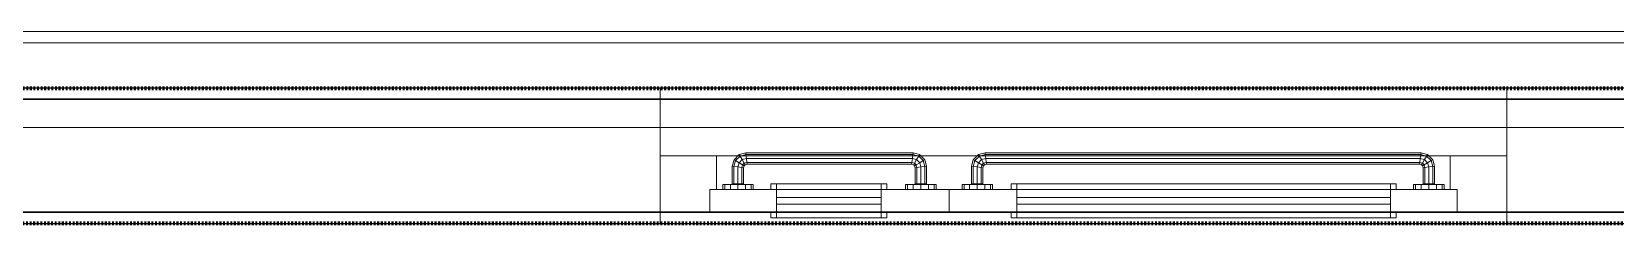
# Model space of a CAD drawing. Header units: millimetres. Extents: x -5300 to 98858, y -5196 to 93886.
# Drawn here: x 39237 to 42043, y 52330 to 52670 of the extents above; entities that cross this region are included whole.
import ezdxf

# ---------------------------------------------------------------- set-up
doc = ezdxf.new("R2010")
doc.units = ezdxf.units.MM
doc.linetypes.add('Штрих', pattern=[6.35, 3.175, -3.175])
doc.linetypes.add('Штрих_2_', pattern=[6.35, 3.175, -3.175])
for name, color, linetype, lineweight, true_color in [('_Разделитель помещений_', 4, 'Штрих', 70, 0x00ffff), ('Двери', 7, 'Continuous', 18, 0x7f7f7f), ('Перекрытия', 7, 'Continuous', 18, 0x7f7f7f), ('Стены', 7, 'Continuous', 18, 0x7f7f7f), ('Стены разрез', 7, 'Continuous', 50, 0x7f7f7f)]:
    doc.layers.add(name, color=color, linetype=linetype, lineweight=lineweight, true_color=true_color)

# ---------------------------------------------------------------- blocks, each defined once
blk = doc.blocks.new('ПЕР-003 - ПЕР-003-240210-Подвал')
at = {"layer": 'Перекрытия', "color": 254, "true_color": 0xd4d4d4}
for p, q in [((58150, 52650), (15650, 52650)), ((15650, 52650), (58150, 52650))]:
    blk.add_line(p, q, dxfattribs=at)
blk = doc.blocks.new('ПЕР-003 5804 - ПЕР-003 5804-240234-Подвал')
at = {"layer": 'Перекрытия', "color": 254, "true_color": 0xd4d4d4}
for p, q in [((39170, 52670), (54650, 52670)), ((54650, 52670), (39170, 52670))]:
    blk.add_line(p, q, dxfattribs=at)
blk = doc.blocks.new('СТВ_Пожарная рассечка_Блок 157522 - СТВ_Пожарная рассечка_Блок 2-246904-Подвал')
at = {"layer": 'Стены', "color": 254, "true_color": 0xd4d4d4}
blk.add_line((39000, 52500), (42470, 52500), dxfattribs=at)
blk = doc.blocks.new('СТВ_Пожарная рассечка_Блок 157522 - СТВ_Пожарная рассечка_Блок 157522-246901-Подвал')
at = {"layer": 'Стены', "color": 254, "true_color": 0xd4d4d4}
for p, q in [((39170, 52570), (39170, 52570)), ((40350, 52570), (40350, 52570)), ((40350, 52570), (41850, 52570)), ((40350, 52550), (40350, 52570)), ((41850, 52570), (41850, 52570)), ((41850, 52550), (41850, 52570)), ((42350, 52570), (42350, 52570)), ((39150, 52550), (39150, 52550)), ((39170, 52550), (39170, 52550)), ((40350, 52550), (40350, 52550)), ((40350, 52550), (41850, 52550)), ((40350, 52350), (40350, 52550)), ((41850, 52550), (40350, 52550)), ((40350, 52550), (40350, 52550)), ((41850, 52550), (41850, 52550)), ((41850, 52350), (41850, 52550)), ((41850, 52550), (41850, 52550)), ((42235, 52550), (42235, 52550)), ((42350, 52550), (42350, 52550)), ((38600, 52350), (38600, 52350)), ((38930, 52350), (38930, 52350)), ((39150, 52350), (39150, 52350)), ((39150, 52350), (39150, 52350)), ((40350, 52350), (40350, 52350)), ((40350, 52350), (41850, 52350)), ((40350, 52330), (40350, 52350)), ((41850, 52350), (40350, 52350)), ((40350, 52350), (40350, 52350)), ((41850, 52350), (41850, 52350)), ((41850, 52330), (41850, 52350)), ((41850, 52350), (41850, 52350)), ((42235, 52350), (42235, 52350)), ((42235, 52350), (42235, 52350)), ((38600, 52330), (38600, 52330)), ((38930, 52330), (38930, 52330)), ((39150, 52330), (39150, 52330)), ((41850, 52330), (40350, 52330)), ((40350, 52330), (40350, 52330)), ((41850, 52330), (41850, 52330)), ((42235, 52330), (42235, 52330))]:
    blk.add_line(p, q, dxfattribs=at)
at = {"layer": 'Стены разрез', "color": 254, "lineweight": 25, "true_color": 0xd4d4d4}
for p, q in [((42350, 52570), (39170, 52570)), ((39170, 52570), (39170, 52550)), ((42350, 52550), (42350, 52570)), ((42235, 52550), (39150, 52550)), ((39150, 52550), (39150, 52350)), ((39170, 52550), (42350, 52550)), ((42235, 52350), (42235, 52550)), ((38930, 52350), (38600, 52350)), ((38600, 52350), (38600, 52330)), ((38930, 52330), (38930, 52350)), ((42235, 52350), (39150, 52350)), ((39150, 52350), (39150, 52330)), ((39150, 52350), (42235, 52350)), ((42235, 52330), (42235, 52350)), ((38600, 52330), (38930, 52330)), ((39150, 52330), (42235, 52330))]:
    blk.add_line(p, q, dxfattribs=at)
blk.add_blockref('СТВ_Пожарная рассечка_Блок 157522 - СТВ_Пожарная рассечка_Блок 2-246904-Подвал', (0, 0))
blk = doc.blocks.new('Дп-1 - Дп-1-246946-Подвал')
at = {"layer": 'Двери', "color": 254, "true_color": 0xd4d4d4}
for p, q in [((40350, 52350), (40350, 52450)), ((40350, 52450), (40450, 52450)), ((40450, 52450), (40350, 52450)), ((40350, 52450), (40350, 52450)), ((40350, 52450), (40450, 52450)), ((40450, 52450), (40350, 52450)), ((40350, 52450), (40350, 52350)), ((40350, 52350), (40350, 52450)), ((40350, 52450), (40350, 52450)), ((40350, 52450), (40350, 52350)), ((41850, 52450), (40350, 52450)), ((40350, 52450), (40350, 52350)), ((40350, 52350), (40350, 52450)), ((40350, 52450), (40350, 52450)), ((40350, 52450), (40350, 52350)), ((40350, 52350), (40350, 52450)), ((40350, 52450), (40450, 52450)), ((40450, 52450), (40350, 52450)), ((40350, 52450), (40350, 52450)), ((40350, 52450), (41850, 52450)), ((40450, 52390), (40450, 52450)), ((40450, 52450), (40450, 52450)), ((40450, 52450), (40450, 52390)), ((40450, 52450), (40450, 52390)), ((40450, 52450), (40450, 52450)), ((40450, 52390), (40450, 52450)), ((40450, 52450), (40450, 52390)), ((40450, 52390), (40450, 52450)), ((40450, 52450), (41750, 52450)), ((41750, 52450), (40450, 52450)), ((40481, 52442.7), (40490.3, 52452)), ((40490.3, 52452), (40481, 52442.7)), ((40491.8, 52449.3), (40483.7, 52441.2)), ((40483.7, 52441.2), (40491.8, 52449.3)), ((40483.7, 52441.2), (40491.8, 52449.3)), ((40491.8, 52449.3), (40483.7, 52441.2)), ((40495.5, 52443), (40490, 52437.5)), ((40490, 52437.5), (40495.5, 52443)), ((40495.5, 52443), (40490, 52437.5)), ((40490, 52437.5), (40495.5, 52443)), ((40490.3, 52452), (40501.7, 52455)), ((40501.7, 52455), (40490.3, 52452)), ((40491.8, 52449.3), (40490.3, 52452)), ((40490.3, 52452), (40491.8, 52449.3)), ((40490.3, 52452), (40491.8, 52449.3)), ((40491.8, 52449.3), (40490.3, 52452)), ((40502.1, 52452.1), (40491.8, 52449.3)), ((40491.8, 52449.3), (40502.1, 52452.1)), ((40491.8, 52449.3), (40502.1, 52452.1)), ((40502.1, 52452.1), (40491.8, 52449.3)), ((40495.5, 52443), (40491.8, 52449.3)), ((40491.8, 52449.3), (40495.5, 52443)), ((40491.8, 52449.3), (40495.5, 52443)), ((40495.5, 52443), (40491.8, 52449.3)), ((40503, 52445), (40495.5, 52443)), ((40495.5, 52443), (40503, 52445)), ((40503, 52445), (40495.5, 52443)), ((40495.5, 52443), (40503, 52445)), ((40495.5, 52443), (40499.2, 52436.7)), ((40499.2, 52436.7), (40495.5, 52443)), ((40499.2, 52436.7), (40495.5, 52443)), ((40495.5, 52443), (40499.2, 52436.7)), ((40502.1, 52452.1), (40501.7, 52455)), ((40501.7, 52455), (40798.3, 52455)), ((40501.7, 52455), (40502.1, 52452.1)), ((40798.3, 52455), (40501.7, 52455)), ((40501.7, 52455), (40502.1, 52452.1)), ((40502.1, 52452.1), (40501.7, 52455)), ((40797.9, 52452.1), (40502.1, 52452.1)), ((40503, 52445), (40502.1, 52452.1)), ((40502.1, 52452.1), (40797.9, 52452.1)), ((40502.1, 52452.1), (40797.9, 52452.1)), ((40797.9, 52452.1), (40502.1, 52452.1)), ((40502.1, 52452.1), (40503, 52445)), ((40502.1, 52452.1), (40503, 52445)), ((40503, 52445), (40502.1, 52452.1)), ((40797, 52445), (40503, 52445)), ((40503, 52445), (40797, 52445)), ((40797, 52445), (40503, 52445)), ((40503, 52445), (40503.9, 52437.9)), ((40503.9, 52437.9), (40503, 52445)), ((40503, 52445), (40797, 52445)), ((40503.9, 52437.9), (40503, 52445)), ((40503, 52445), (40503.9, 52437.9)), ((40797, 52445), (40796.1, 52437.9)), ((40796.1, 52437.9), (40797, 52445)), ((40796.1, 52437.9), (40797, 52445)), ((40797, 52445), (40796.1, 52437.9)), ((40797, 52445), (40797.9, 52452.1)), ((40797.9, 52452.1), (40797, 52445)), ((40797.9, 52452.1), (40797, 52445)), ((40797, 52445), (40797.9, 52452.1)), ((40804.5, 52443), (40797, 52445)), ((40797, 52445), (40804.5, 52443)), ((40804.5, 52443), (40797, 52445)), ((40797, 52445), (40804.5, 52443)), ((40797.9, 52452.1), (40798.3, 52455)), ((40798.3, 52455), (40797.9, 52452.1)), ((40798.3, 52455), (40797.9, 52452.1)), ((40797.9, 52452.1), (40798.3, 52455)), ((40808.2, 52449.3), (40797.9, 52452.1)), ((40797.9, 52452.1), (40808.2, 52449.3)), ((40797.9, 52452.1), (40808.2, 52449.3)), ((40808.2, 52449.3), (40797.9, 52452.1)), ((40798.3, 52455), (40809.7, 52452)), ((40809.7, 52452), (40798.3, 52455)), ((40804.5, 52443), (40800.8, 52436.7)), ((40800.8, 52436.7), (40804.5, 52443)), ((40800.8, 52436.7), (40804.5, 52443)), ((40804.5, 52443), (40800.8, 52436.7)), ((40804.5, 52443), (40808.2, 52449.3)), ((40808.2, 52449.3), (40804.5, 52443)), ((40808.2, 52449.3), (40804.5, 52443)), ((40804.5, 52443), (40808.2, 52449.3)), ((40810, 52437.5), (40804.5, 52443)), ((40804.5, 52443), (40810, 52437.5)), ((40810, 52437.5), (40804.5, 52443)), ((40804.5, 52443), (40810, 52437.5)), ((40808.2, 52449.3), (40809.7, 52452)), ((40809.7, 52452), (40808.2, 52449.3)), ((40809.7, 52452), (40808.2, 52449.3)), ((40808.2, 52449.3), (40809.7, 52452)), ((40816.3, 52441.2), (40808.2, 52449.3)), ((40808.2, 52449.3), (40816.3, 52441.2)), ((40808.2, 52449.3), (40816.3, 52441.2)), ((40816.3, 52441.2), (40808.2, 52449.3)), ((40809.7, 52452), (40819, 52442.7)), ((40819, 52442.7), (40809.7, 52452)), ((40905, 52442.7), (40914.3, 52452)), ((40914.3, 52452), (40905, 52442.7)), ((40915.8, 52449.3), (40907.7, 52441.2)), ((40907.7, 52441.2), (40915.8, 52449.3)), ((40907.7, 52441.2), (40915.8, 52449.3)), ((40915.8, 52449.3), (40907.7, 52441.2)), ((40919.5, 52443), (40914, 52437.5)), ((40914, 52437.5), (40919.5, 52443)), ((40914, 52437.5), (40919.5, 52443)), ((40919.5, 52443), (40914, 52437.5)), ((40914.3, 52452), (40925.7, 52455)), ((40925.7, 52455), (40914.3, 52452)), ((40914.3, 52452), (40915.8, 52449.3)), ((40915.8, 52449.3), (40914.3, 52452)), ((40915.8, 52449.3), (40914.3, 52452)), ((40914.3, 52452), (40915.8, 52449.3)), ((40926.1, 52452.1), (40915.8, 52449.3)), ((40915.8, 52449.3), (40926.1, 52452.1)), ((40915.8, 52449.3), (40926.1, 52452.1)), ((40926.1, 52452.1), (40915.8, 52449.3)), ((40915.8, 52449.3), (40919.5, 52443)), ((40919.5, 52443), (40915.8, 52449.3)), ((40919.5, 52443), (40915.8, 52449.3)), ((40915.8, 52449.3), (40919.5, 52443)), ((40927, 52445), (40919.5, 52443)), ((40919.5, 52443), (40927, 52445)), ((40919.5, 52443), (40927, 52445)), ((40927, 52445), (40919.5, 52443)), ((40919.5, 52443), (40923.2, 52436.7)), ((40923.2, 52436.7), (40919.5, 52443)), ((40923.2, 52436.7), (40919.5, 52443)), ((40919.5, 52443), (40923.2, 52436.7)), ((40925.7, 52455), (40926.1, 52452.1)), ((40926.1, 52452.1), (40925.7, 52455)), ((40925.7, 52455), (41698.3, 52455)), ((40926.1, 52452.1), (40925.7, 52455)), ((41698.3, 52455), (40925.7, 52455)), ((40925.7, 52455), (40926.1, 52452.1)), ((41697.9, 52452.1), (40926.1, 52452.1)), ((40926.1, 52452.1), (40927, 52445)), ((40927, 52445), (40926.1, 52452.1)), ((40926.1, 52452.1), (41697.9, 52452.1)), ((40926.1, 52452.1), (41697.9, 52452.1)), ((40927, 52445), (40926.1, 52452.1)), ((41697.9, 52452.1), (40926.1, 52452.1)), ((40926.1, 52452.1), (40927, 52445)), ((41697, 52445), (40927, 52445)), ((40927, 52445), (40927.9, 52437.9)), ((40927.9, 52437.9), (40927, 52445)), ((40927, 52445), (41697, 52445)), ((40927, 52445), (41697, 52445)), ((40927.9, 52437.9), (40927, 52445)), ((41697, 52445), (40927, 52445)), ((40927, 52445), (40927.9, 52437.9)), ((41697, 52445), (41696.1, 52437.9)), ((41696.1, 52437.9), (41697, 52445)), ((41696.1, 52437.9), (41697, 52445)), ((41697, 52445), (41696.1, 52437.9)), ((41697.9, 52452.1), (41697, 52445)), ((41697, 52445), (41697.9, 52452.1)), ((41697, 52445), (41697.9, 52452.1)), ((41697.9, 52452.1), (41697, 52445)), ((41704.5, 52443), (41697, 52445)), ((41697, 52445), (41704.5, 52443)), ((41697, 52445), (41704.5, 52443)), ((41704.5, 52443), (41697, 52445)), ((41698.3, 52455), (41697.9, 52452.1)), ((41697.9, 52452.1), (41698.3, 52455)), ((41697.9, 52452.1), (41698.3, 52455)), ((41698.3, 52455), (41697.9, 52452.1)), ((41708.2, 52449.3), (41697.9, 52452.1)), ((41697.9, 52452.1), (41708.2, 52449.3)), ((41697.9, 52452.1), (41708.2, 52449.3)), ((41708.2, 52449.3), (41697.9, 52452.1)), ((41698.3, 52455), (41709.7, 52452)), ((41709.7, 52452), (41698.3, 52455)), ((41704.5, 52443), (41700.8, 52436.7)), ((41700.8, 52436.7), (41704.5, 52443)), ((41700.8, 52436.7), (41704.5, 52443)), ((41704.5, 52443), (41700.8, 52436.7)), ((41708.2, 52449.3), (41704.5, 52443)), ((41704.5, 52443), (41708.2, 52449.3)), ((41704.5, 52443), (41708.2, 52449.3)), ((41708.2, 52449.3), (41704.5, 52443)), ((41710, 52437.5), (41704.5, 52443)), ((41704.5, 52443), (41710, 52437.5)), ((41704.5, 52443), (41710, 52437.5)), ((41710, 52437.5), (41704.5, 52443)), ((41709.7, 52452), (41708.2, 52449.3)), ((41708.2, 52449.3), (41709.7, 52452)), ((41708.2, 52449.3), (41709.7, 52452)), ((41709.7, 52452), (41708.2, 52449.3)), ((41716.3, 52441.2), (41708.2, 52449.3)), ((41708.2, 52449.3), (41716.3, 52441.2)), ((41708.2, 52449.3), (41716.3, 52441.2)), ((41716.3, 52441.2), (41708.2, 52449.3)), ((41709.7, 52452), (41719, 52442.7)), ((41719, 52442.7), (41709.7, 52452)), ((41850, 52450), (41750, 52450)), ((41750, 52450), (41750, 52390)), ((41850, 52450), (41750, 52450)), ((41750, 52450), (41750, 52450)), ((41750, 52450), (41850, 52450)), ((41750, 52390), (41750, 52450)), ((41750, 52450), (41750, 52450)), ((41750, 52450), (41750, 52390)), ((41750, 52390), (41750, 52450)), ((41750, 52450), (41850, 52450)), ((41750, 52390), (41750, 52450)), ((41750, 52450), (41850, 52450)), ((41750, 52450), (41750, 52390)), ((41850, 52450), (41750, 52450)), ((41850, 52350), (41850, 52450)), ((41850, 52350), (41850, 52450)), ((41850, 52450), (41850, 52450)), ((41850, 52450), (41850, 52350)), ((41850, 52450), (41850, 52450)), ((41850, 52450), (41850, 52350)), ((41850, 52450), (41850, 52350)), ((41850, 52350), (41850, 52450)), ((41850, 52450), (41850, 52450)), ((41850, 52450), (41850, 52350)), ((41850, 52350), (41850, 52450)), ((41850, 52450), (41850, 52450)), ((40478, 52431.3), (40481, 52442.7)), ((40481, 52442.7), (40478, 52431.3)), ((40480.9, 52430.9), (40478, 52431.3)), ((40478, 52431.3), (40480.9, 52430.9)), ((40478, 52400), (40478, 52431.3)), ((40478, 52431.3), (40480.9, 52430.9)), ((40480.9, 52430.9), (40478, 52431.3)), ((40478, 52431.3), (40478, 52400)), ((40483.7, 52441.2), (40480.9, 52430.9)), ((40480.9, 52430.9), (40483.7, 52441.2)), ((40480.9, 52430.9), (40483.7, 52441.2)), ((40483.7, 52441.2), (40480.9, 52430.9)), ((40488, 52430), (40480.9, 52430.9)), ((40480.9, 52430.9), (40480.9, 52400)), ((40480.9, 52430.9), (40488, 52430)), ((40480.9, 52430.9), (40488, 52430)), ((40480.9, 52400), (40480.9, 52430.9)), ((40480.9, 52400), (40480.9, 52430.9)), ((40488, 52430), (40480.9, 52430.9)), ((40480.9, 52430.9), (40480.9, 52400)), ((40483.7, 52441.2), (40481, 52442.7)), ((40481, 52442.7), (40483.7, 52441.2)), ((40481, 52442.7), (40483.7, 52441.2)), ((40483.7, 52441.2), (40481, 52442.7)), ((40490, 52437.5), (40483.7, 52441.2)), ((40483.7, 52441.2), (40490, 52437.5)), ((40483.7, 52441.2), (40490, 52437.5)), ((40490, 52437.5), (40483.7, 52441.2)), ((40490, 52437.5), (40488, 52430)), ((40488, 52430), (40490, 52437.5)), ((40490, 52437.5), (40488, 52430)), ((40488, 52430), (40490, 52437.5)), ((40488, 52430), (40495.1, 52429.1)), ((40495.1, 52429.1), (40488, 52430)), ((40488, 52430), (40488, 52400)), ((40488, 52400), (40488, 52430)), ((40495.1, 52429.1), (40488, 52430)), ((40488, 52430), (40488, 52400)), ((40488, 52430), (40495.1, 52429.1)), ((40488, 52400), (40488, 52430)), ((40490, 52437.5), (40496.3, 52433.8)), ((40496.3, 52433.8), (40490, 52437.5)), ((40496.3, 52433.8), (40490, 52437.5)), ((40490, 52437.5), (40496.3, 52433.8)), ((40495.1, 52429.1), (40496.3, 52433.8)), ((40496.3, 52433.8), (40495.1, 52429.1)), ((40495.1, 52429.1), (40496.3, 52433.8)), ((40496.3, 52433.8), (40495.1, 52429.1)), ((40495.1, 52429.1), (40498, 52428.7)), ((40498, 52428.7), (40495.1, 52429.1)), ((40495.1, 52400), (40495.1, 52429.1)), ((40498, 52428.7), (40495.1, 52429.1)), ((40495.1, 52429.1), (40495.1, 52400)), ((40495.1, 52429.1), (40498, 52428.7)), ((40495.1, 52400), (40495.1, 52429.1)), ((40495.1, 52429.1), (40495.1, 52400)), ((40496.3, 52433.8), (40499.2, 52436.7)), ((40499.2, 52436.7), (40496.3, 52433.8)), ((40496.3, 52433.8), (40499.2, 52436.7)), ((40499.2, 52436.7), (40496.3, 52433.8)), ((40496.3, 52433.8), (40499, 52432.3)), ((40499, 52432.3), (40496.3, 52433.8)), ((40499, 52432.3), (40496.3, 52433.8)), ((40496.3, 52433.8), (40499, 52432.3)), ((40498, 52428.7), (40499, 52432.3)), ((40499, 52432.3), (40498, 52428.7)), ((40498, 52400), (40498, 52428.7)), ((40498, 52428.7), (40498, 52400)), ((40499, 52432.3), (40500.7, 52434)), ((40500.7, 52434), (40499, 52432.3)), ((40499.2, 52436.7), (40503.9, 52437.9)), ((40503.9, 52437.9), (40499.2, 52436.7)), ((40499.2, 52436.7), (40503.9, 52437.9)), ((40503.9, 52437.9), (40499.2, 52436.7)), ((40499.2, 52436.7), (40500.7, 52434)), ((40500.7, 52434), (40499.2, 52436.7)), ((40500.7, 52434), (40499.2, 52436.7)), ((40499.2, 52436.7), (40500.7, 52434)), ((40500.7, 52434), (40504.3, 52435)), ((40504.3, 52435), (40500.7, 52434)), ((40503.9, 52437.9), (40796.1, 52437.9)), ((40796.1, 52437.9), (40503.9, 52437.9)), ((40503.9, 52437.9), (40504.3, 52435)), ((40504.3, 52435), (40503.9, 52437.9)), ((40503.9, 52437.9), (40796.1, 52437.9)), ((40796.1, 52437.9), (40503.9, 52437.9)), ((40504.3, 52435), (40503.9, 52437.9)), ((40503.9, 52437.9), (40504.3, 52435)), ((40504.3, 52435), (40795.7, 52435)), ((40795.7, 52435), (40504.3, 52435)), ((40796.1, 52437.9), (40795.7, 52435)), ((40795.7, 52435), (40796.1, 52437.9)), ((40795.7, 52435), (40796.1, 52437.9)), ((40796.1, 52437.9), (40795.7, 52435)), ((40795.7, 52435), (40799.3, 52434)), ((40799.3, 52434), (40795.7, 52435)), ((40796.1, 52437.9), (40800.8, 52436.7)), ((40800.8, 52436.7), (40796.1, 52437.9)), ((40796.1, 52437.9), (40800.8, 52436.7)), ((40800.8, 52436.7), (40796.1, 52437.9)), ((40800.8, 52436.7), (40799.3, 52434)), ((40799.3, 52434), (40800.8, 52436.7)), ((40799.3, 52434), (40800.8, 52436.7)), ((40800.8, 52436.7), (40799.3, 52434)), ((40799.3, 52434), (40801, 52432.3)), ((40801, 52432.3), (40799.3, 52434)), ((40800.8, 52436.7), (40803.7, 52433.8)), ((40803.7, 52433.8), (40800.8, 52436.7)), ((40800.8, 52436.7), (40803.7, 52433.8)), ((40803.7, 52433.8), (40800.8, 52436.7)), ((40803.7, 52433.8), (40801, 52432.3)), ((40801, 52432.3), (40803.7, 52433.8)), ((40801, 52432.3), (40803.7, 52433.8)), ((40803.7, 52433.8), (40801, 52432.3)), ((40801, 52432.3), (40802, 52428.7)), ((40802, 52428.7), (40801, 52432.3)), ((40804.9, 52429.1), (40802, 52428.7)), ((40802, 52428.7), (40804.9, 52429.1)), ((40802, 52428.7), (40804.9, 52429.1)), ((40804.9, 52429.1), (40802, 52428.7)), ((40802, 52428.7), (40802, 52400)), ((40802, 52400), (40802, 52428.7)), ((40810, 52437.5), (40803.7, 52433.8)), ((40803.7, 52433.8), (40810, 52437.5)), ((40803.7, 52433.8), (40810, 52437.5)), ((40810, 52437.5), (40803.7, 52433.8)), ((40803.7, 52433.8), (40804.9, 52429.1)), ((40804.9, 52429.1), (40803.7, 52433.8)), ((40803.7, 52433.8), (40804.9, 52429.1)), ((40804.9, 52429.1), (40803.7, 52433.8)), ((40812, 52430), (40804.9, 52429.1)), ((40804.9, 52429.1), (40812, 52430)), ((40804.9, 52429.1), (40812, 52430)), ((40812, 52430), (40804.9, 52429.1)), ((40804.9, 52429.1), (40804.9, 52400)), ((40804.9, 52400), (40804.9, 52429.1)), ((40804.9, 52429.1), (40804.9, 52400)), ((40804.9, 52400), (40804.9, 52429.1)), ((40810, 52437.5), (40816.3, 52441.2)), ((40816.3, 52441.2), (40810, 52437.5)), ((40816.3, 52441.2), (40810, 52437.5)), ((40810, 52437.5), (40816.3, 52441.2)), ((40812, 52430), (40810, 52437.5)), ((40810, 52437.5), (40812, 52430)), ((40812, 52430), (40810, 52437.5)), ((40810, 52437.5), (40812, 52430)), ((40812, 52430), (40819.1, 52430.9)), ((40819.1, 52430.9), (40812, 52430)), ((40819.1, 52430.9), (40812, 52430)), ((40812, 52430), (40819.1, 52430.9)), ((40812, 52400), (40812, 52430)), ((40812, 52430), (40812, 52400)), ((40812, 52400), (40812, 52430)), ((40812, 52430), (40812, 52400)), ((40816.3, 52441.2), (40819, 52442.7)), ((40819, 52442.7), (40816.3, 52441.2)), ((40819, 52442.7), (40816.3, 52441.2)), ((40816.3, 52441.2), (40819, 52442.7)), ((40819.1, 52430.9), (40816.3, 52441.2)), ((40816.3, 52441.2), (40819.1, 52430.9)), ((40816.3, 52441.2), (40819.1, 52430.9)), ((40819.1, 52430.9), (40816.3, 52441.2)), ((40819, 52442.7), (40822, 52431.3)), ((40822, 52431.3), (40819, 52442.7)), ((40819.1, 52430.9), (40822, 52431.3)), ((40822, 52431.3), (40819.1, 52430.9)), ((40822, 52431.3), (40819.1, 52430.9)), ((40819.1, 52430.9), (40822, 52431.3)), ((40819.1, 52400), (40819.1, 52430.9)), ((40819.1, 52430.9), (40819.1, 52400)), ((40819.1, 52430.9), (40819.1, 52400)), ((40819.1, 52400), (40819.1, 52430.9)), ((40822, 52431.3), (40822, 52400)), ((40822, 52400), (40822, 52431.3)), ((40902, 52431.3), (40905, 52442.7)), ((40905, 52442.7), (40902, 52431.3)), ((40902, 52400), (40902, 52431.3)), ((40902, 52431.3), (40904.9, 52430.9)), ((40904.9, 52430.9), (40902, 52431.3)), ((40902, 52431.3), (40902, 52400)), ((40904.9, 52430.9), (40902, 52431.3)), ((40902, 52431.3), (40904.9, 52430.9)), ((40907.7, 52441.2), (40904.9, 52430.9)), ((40904.9, 52430.9), (40907.7, 52441.2)), ((40904.9, 52430.9), (40907.7, 52441.2)), ((40907.7, 52441.2), (40904.9, 52430.9)), ((40904.9, 52430.9), (40904.9, 52400)), ((40904.9, 52400), (40904.9, 52430.9)), ((40904.9, 52400), (40904.9, 52430.9)), ((40904.9, 52430.9), (40912, 52430)), ((40912, 52430), (40904.9, 52430.9)), ((40904.9, 52430.9), (40904.9, 52400)), ((40912, 52430), (40904.9, 52430.9)), ((40904.9, 52430.9), (40912, 52430)), ((40905, 52442.7), (40907.7, 52441.2)), ((40907.7, 52441.2), (40905, 52442.7)), ((40907.7, 52441.2), (40905, 52442.7)), ((40905, 52442.7), (40907.7, 52441.2)), ((40907.7, 52441.2), (40914, 52437.5)), ((40914, 52437.5), (40907.7, 52441.2)), ((40914, 52437.5), (40907.7, 52441.2)), ((40907.7, 52441.2), (40914, 52437.5)), ((40914, 52437.5), (40912, 52430)), ((40912, 52430), (40914, 52437.5)), ((40912, 52430), (40914, 52437.5)), ((40914, 52437.5), (40912, 52430)), ((40912, 52430), (40912, 52400)), ((40912, 52400), (40912, 52430)), ((40912, 52400), (40912, 52430)), ((40912, 52430), (40919.1, 52429.1)), ((40919.1, 52429.1), (40912, 52430)), ((40912, 52430), (40912, 52400)), ((40919.1, 52429.1), (40912, 52430)), ((40912, 52430), (40919.1, 52429.1)), ((40914, 52437.5), (40920.3, 52433.8)), ((40920.3, 52433.8), (40914, 52437.5)), ((40920.3, 52433.8), (40914, 52437.5)), ((40914, 52437.5), (40920.3, 52433.8)), ((40920.3, 52433.8), (40919.1, 52429.1)), ((40919.1, 52429.1), (40920.3, 52433.8)), ((40920.3, 52433.8), (40919.1, 52429.1)), ((40919.1, 52429.1), (40920.3, 52433.8)), ((40919.1, 52429.1), (40919.1, 52400)), ((40919.1, 52400), (40919.1, 52429.1)), ((40919.1, 52429.1), (40922, 52428.7)), ((40922, 52428.7), (40919.1, 52429.1)), ((40919.1, 52429.1), (40919.1, 52400)), ((40919.1, 52400), (40919.1, 52429.1)), ((40922, 52428.7), (40919.1, 52429.1)), ((40919.1, 52429.1), (40922, 52428.7)), ((40923.2, 52436.7), (40920.3, 52433.8)), ((40920.3, 52433.8), (40923.2, 52436.7)), ((40923.2, 52436.7), (40920.3, 52433.8)), ((40920.3, 52433.8), (40923.2, 52436.7)), ((40920.3, 52433.8), (40923, 52432.3)), ((40923, 52432.3), (40920.3, 52433.8)), ((40923, 52432.3), (40920.3, 52433.8)), ((40920.3, 52433.8), (40923, 52432.3)), ((40923, 52432.3), (40922, 52428.7)), ((40922, 52428.7), (40923, 52432.3)), ((40922, 52428.7), (40922, 52400)), ((40922, 52400), (40922, 52428.7)), ((40924.7, 52434), (40923, 52432.3)), ((40923, 52432.3), (40924.7, 52434)), ((40927.9, 52437.9), (40923.2, 52436.7)), ((40923.2, 52436.7), (40927.9, 52437.9)), ((40927.9, 52437.9), (40923.2, 52436.7)), ((40923.2, 52436.7), (40927.9, 52437.9)), ((40923.2, 52436.7), (40924.7, 52434)), ((40924.7, 52434), (40923.2, 52436.7)), ((40924.7, 52434), (40923.2, 52436.7)), ((40923.2, 52436.7), (40924.7, 52434)), ((40928.3, 52435), (40924.7, 52434)), ((40924.7, 52434), (40928.3, 52435)), ((40927.9, 52437.9), (40928.3, 52435)), ((40928.3, 52435), (40927.9, 52437.9)), ((41696.1, 52437.9), (40927.9, 52437.9)), ((40927.9, 52437.9), (41696.1, 52437.9)), ((40928.3, 52435), (40927.9, 52437.9)), ((41696.1, 52437.9), (40927.9, 52437.9)), ((40927.9, 52437.9), (40928.3, 52435)), ((40927.9, 52437.9), (41696.1, 52437.9)), ((41695.7, 52435), (40928.3, 52435)), ((40928.3, 52435), (41695.7, 52435)), ((41696.1, 52437.9), (41695.7, 52435)), ((41695.7, 52435), (41696.1, 52437.9)), ((41695.7, 52435), (41696.1, 52437.9)), ((41696.1, 52437.9), (41695.7, 52435)), ((41699.3, 52434), (41695.7, 52435)), ((41695.7, 52435), (41699.3, 52434)), ((41700.8, 52436.7), (41696.1, 52437.9)), ((41696.1, 52437.9), (41700.8, 52436.7)), ((41700.8, 52436.7), (41696.1, 52437.9)), ((41696.1, 52437.9), (41700.8, 52436.7)), ((41700.8, 52436.7), (41699.3, 52434)), ((41699.3, 52434), (41700.8, 52436.7)), ((41699.3, 52434), (41700.8, 52436.7)), ((41700.8, 52436.7), (41699.3, 52434)), ((41701, 52432.3), (41699.3, 52434)), ((41699.3, 52434), (41701, 52432.3)), ((41703.7, 52433.8), (41700.8, 52436.7)), ((41700.8, 52436.7), (41703.7, 52433.8)), ((41703.7, 52433.8), (41700.8, 52436.7)), ((41700.8, 52436.7), (41703.7, 52433.8)), ((41703.7, 52433.8), (41701, 52432.3)), ((41701, 52432.3), (41703.7, 52433.8)), ((41701, 52432.3), (41703.7, 52433.8)), ((41703.7, 52433.8), (41701, 52432.3)), ((41702, 52428.7), (41701, 52432.3)), ((41701, 52432.3), (41702, 52428.7)), ((41704.9, 52429.1), (41702, 52428.7)), ((41702, 52428.7), (41704.9, 52429.1)), ((41704.9, 52429.1), (41702, 52428.7)), ((41702, 52428.7), (41704.9, 52429.1)), ((41702, 52428.7), (41702, 52400)), ((41702, 52400), (41702, 52428.7)), ((41710, 52437.5), (41703.7, 52433.8)), ((41703.7, 52433.8), (41710, 52437.5)), ((41703.7, 52433.8), (41710, 52437.5)), ((41710, 52437.5), (41703.7, 52433.8)), ((41704.9, 52429.1), (41703.7, 52433.8)), ((41703.7, 52433.8), (41704.9, 52429.1)), ((41704.9, 52429.1), (41703.7, 52433.8)), ((41703.7, 52433.8), (41704.9, 52429.1)), ((41712, 52430), (41704.9, 52429.1)), ((41704.9, 52429.1), (41712, 52430)), ((41712, 52430), (41704.9, 52429.1)), ((41704.9, 52429.1), (41712, 52430)), ((41704.9, 52429.1), (41704.9, 52400)), ((41704.9, 52400), (41704.9, 52429.1)), ((41704.9, 52429.1), (41704.9, 52400)), ((41704.9, 52400), (41704.9, 52429.1)), ((41716.3, 52441.2), (41710, 52437.5)), ((41710, 52437.5), (41716.3, 52441.2)), ((41710, 52437.5), (41716.3, 52441.2)), ((41716.3, 52441.2), (41710, 52437.5)), ((41712, 52430), (41710, 52437.5)), ((41710, 52437.5), (41712, 52430)), ((41710, 52437.5), (41712, 52430)), ((41712, 52430), (41710, 52437.5)), ((41719.1, 52430.9), (41712, 52430)), ((41712, 52430), (41719.1, 52430.9)), ((41712, 52430), (41719.1, 52430.9)), ((41719.1, 52430.9), (41712, 52430)), ((41712, 52400), (41712, 52430)), ((41712, 52430), (41712, 52400)), ((41712, 52400), (41712, 52430)), ((41712, 52430), (41712, 52400)), ((41719, 52442.7), (41716.3, 52441.2)), ((41716.3, 52441.2), (41719, 52442.7)), ((41716.3, 52441.2), (41719, 52442.7)), ((41719, 52442.7), (41716.3, 52441.2)), ((41719.1, 52430.9), (41716.3, 52441.2)), ((41716.3, 52441.2), (41719.1, 52430.9)), ((41716.3, 52441.2), (41719.1, 52430.9)), ((41719.1, 52430.9), (41716.3, 52441.2)), ((41719, 52442.7), (41722, 52431.3)), ((41722, 52431.3), (41719, 52442.7)), ((41722, 52431.3), (41719.1, 52430.9)), ((41719.1, 52430.9), (41722, 52431.3)), ((41719.1, 52430.9), (41722, 52431.3)), ((41722, 52431.3), (41719.1, 52430.9)), ((41719.1, 52400), (41719.1, 52430.9)), ((41719.1, 52430.9), (41719.1, 52400)), ((41719.1, 52430.9), (41719.1, 52400)), ((41719.1, 52400), (41719.1, 52430.9)), ((41722, 52431.3), (41722, 52400)), ((41722, 52400), (41722, 52431.3)), ((40438, 52390), (40438, 52350)), ((40450, 52390), (40438, 52390)), ((40438, 52390), (40450, 52390)), ((40438, 52350), (40438, 52390)), ((40438, 52390), (40438, 52390)), ((40438, 52390), (40450, 52390)), ((40450, 52390), (40438, 52390)), ((40438, 52350), (40438, 52390)), ((40438, 52390), (40438, 52390)), ((40438, 52390), (40438, 52350)), ((40438, 52350), (40438, 52390)), ((40438, 52390), (41762, 52390)), ((40438, 52390), (40438, 52350)), ((40450, 52390), (40438, 52390)), ((40438, 52350), (40438, 52390)), ((40438, 52390), (40438, 52390)), ((40438, 52390), (40438, 52350)), ((41762, 52390), (40438, 52390)), ((40438, 52390), (40438, 52390)), ((40438, 52390), (40450, 52390)), ((40438, 52350), (40438, 52390)), ((40438, 52390), (40862, 52390)), ((40438, 52350), (40438, 52390)), ((40438, 52390), (40438, 52390)), ((40438, 52390), (40438, 52350)), ((40862, 52390), (40438, 52390)), ((40438, 52390), (40438, 52390)), ((40438, 52390), (40862, 52390)), ((40862, 52390), (40438, 52390)), ((40438, 52390), (40438, 52350)), ((40450, 52390), (40450, 52390)), ((40450, 52390), (40450, 52390)), ((40450, 52390), (41750, 52390)), ((41750, 52390), (40450, 52390)), ((40464.6, 52399), (40461, 52399)), ((40461, 52399), (40464.6, 52399)), ((40461, 52399), (40464.6, 52399)), ((40461, 52390), (40461, 52399)), ((40464.6, 52399), (40461, 52399)), ((40461, 52399), (40461, 52390)), ((40464.6, 52390), (40461, 52390)), ((40461, 52390), (40464.6, 52390)), ((40474.5, 52399), (40464.6, 52399)), ((40464.6, 52399), (40474.5, 52399)), ((40464.6, 52399), (40474.5, 52399)), ((40464.6, 52390), (40464.6, 52399)), ((40464.6, 52399), (40464.6, 52390)), ((40464.6, 52390), (40464.6, 52399)), ((40474.5, 52399), (40464.6, 52399)), ((40464.6, 52399), (40464.6, 52390)), ((40474.5, 52390), (40464.6, 52390)), ((40464.6, 52390), (40474.5, 52390)), ((40488, 52399), (40474.5, 52399)), ((40474.5, 52399), (40488, 52399)), ((40488, 52399), (40474.5, 52399)), ((40474.5, 52399), (40474.5, 52390)), ((40474.5, 52399), (40488, 52399)), ((40474.5, 52390), (40474.5, 52399)), ((40474.5, 52399), (40474.5, 52390)), ((40474.5, 52390), (40474.5, 52399)), ((40474.5, 52390), (40488, 52390)), ((40488, 52390), (40474.5, 52390)), ((40480.9, 52400), (40478, 52400)), ((40478, 52400), (40480.9, 52400)), ((40480.9, 52400), (40478, 52400)), ((40478, 52400), (40480.9, 52400)), ((40488, 52400), (40480.9, 52400)), ((40480.9, 52400), (40488, 52400)), ((40488, 52400), (40480.9, 52400)), ((40480.9, 52400), (40488, 52400)), ((40488, 52400), (40495.1, 52400)), ((40495.1, 52400), (40488, 52400)), ((40488, 52400), (40495.1, 52400)), ((40495.1, 52400), (40488, 52400)), ((40501.5, 52399), (40488, 52399)), ((40488, 52399), (40488, 52390)), ((40488, 52399), (40501.5, 52399)), ((40501.5, 52399), (40488, 52399)), ((40488, 52390), (40488, 52399)), ((40488, 52399), (40501.5, 52399)), ((40488, 52390), (40488, 52399)), ((40488, 52399), (40488, 52390)), ((40488, 52390), (40501.5, 52390)), ((40501.5, 52390), (40488, 52390)), ((40495.1, 52400), (40498, 52400)), ((40498, 52400), (40495.1, 52400)), ((40495.1, 52400), (40498, 52400)), ((40498, 52400), (40495.1, 52400)), ((40501.5, 52390), (40501.5, 52399)), ((40501.5, 52399), (40511.4, 52399)), ((40511.4, 52399), (40501.5, 52399)), ((40511.4, 52399), (40501.5, 52399)), ((40501.5, 52399), (40501.5, 52390)), ((40501.5, 52399), (40511.4, 52399)), ((40501.5, 52390), (40501.5, 52399)), ((40501.5, 52399), (40501.5, 52390)), ((40501.5, 52390), (40511.4, 52390)), ((40511.4, 52390), (40501.5, 52390)), ((40511.4, 52399), (40515, 52399)), ((40515, 52399), (40511.4, 52399)), ((40511.4, 52390), (40511.4, 52399)), ((40515, 52399), (40511.4, 52399)), ((40511.4, 52399), (40511.4, 52390)), ((40511.4, 52399), (40515, 52399)), ((40511.4, 52390), (40511.4, 52399)), ((40511.4, 52399), (40511.4, 52390)), ((40511.4, 52390), (40515, 52390)), ((40515, 52390), (40511.4, 52390)), ((40515, 52390), (40515, 52399)), ((40515, 52399), (40515, 52390)), ((40546, 52390), (40546, 52400)), ((40546, 52400), (40752, 52400)), ((40546, 52390), (40546, 52400)), ((40546, 52400), (40546, 52400)), ((40546, 52400), (40546, 52390)), ((40752, 52400), (40546, 52400)), ((40546, 52400), (40546, 52400)), ((40546, 52400), (40752, 52400)), ((40752, 52400), (40546, 52400)), ((40546, 52400), (40546, 52390)), ((40752, 52390), (40546, 52390)), ((40752, 52390), (40546, 52390)), ((40546, 52390), (40546, 52390)), ((40546, 52390), (40752, 52390)), ((40546, 52390), (40546, 52390)), ((40546, 52390), (40752, 52390)), ((40742, 52400), (40556, 52400)), ((40556, 52400), (40556, 52400)), ((40556, 52400), (40742, 52400)), ((40742, 52400), (40556, 52400)), ((40556, 52400), (40556, 52390)), ((40556, 52390), (40556, 52400)), ((40556, 52400), (40556, 52400)), ((40556, 52400), (40556, 52390)), ((40556, 52390), (40556, 52400)), ((40556, 52400), (40742, 52400)), ((40742, 52390), (40556, 52390)), ((40556, 52390), (40556, 52390)), ((40556, 52390), (40742, 52390)), ((40742, 52390), (40556, 52390)), ((40556, 52390), (40556, 52350)), ((40556, 52350), (40556, 52390)), ((40556, 52390), (40556, 52390)), ((40556, 52390), (40556, 52350)), ((40556, 52350), (40556, 52390)), ((40556, 52390), (40742, 52390)), ((40742, 52390), (40556, 52390)), ((40556, 52390), (40556, 52390)), ((40556, 52390), (40742, 52390)), ((40556, 52390), (40742, 52390)), ((40556, 52390), (40556, 52390)), ((40742, 52390), (40556, 52390)), ((40742, 52400), (40742, 52400)), ((40742, 52390), (40742, 52400)), ((40742, 52400), (40742, 52390)), ((40742, 52390), (40742, 52400)), ((40742, 52400), (40742, 52400)), ((40742, 52400), (40742, 52390)), ((40742, 52390), (40742, 52390)), ((40742, 52350), (40742, 52390)), ((40742, 52390), (40742, 52350)), ((40742, 52350), (40742, 52390)), ((40742, 52390), (40742, 52390)), ((40742, 52390), (40742, 52350)), ((40742, 52390), (40742, 52390)), ((40742, 52390), (40742, 52390)), ((40752, 52400), (40752, 52390)), ((40752, 52400), (40752, 52400)), ((40752, 52390), (40752, 52400)), ((40752, 52400), (40752, 52400)), ((40752, 52400), (40752, 52390)), ((40752, 52390), (40752, 52400)), ((40752, 52390), (40752, 52390)), ((40752, 52390), (40752, 52390)), ((40788.6, 52399), (40785, 52399)), ((40785, 52399), (40788.6, 52399)), ((40785, 52399), (40788.6, 52399)), ((40785, 52390), (40785, 52399)), ((40788.6, 52399), (40785, 52399)), ((40785, 52399), (40785, 52390)), ((40788.6, 52390), (40785, 52390)), ((40785, 52390), (40788.6, 52390)), ((40798.5, 52399), (40788.6, 52399)), ((40788.6, 52399), (40798.5, 52399)), ((40788.6, 52399), (40798.5, 52399)), ((40788.6, 52390), (40788.6, 52399)), ((40788.6, 52399), (40788.6, 52390)), ((40788.6, 52390), (40788.6, 52399)), ((40798.5, 52399), (40788.6, 52399)), ((40788.6, 52399), (40788.6, 52390)), ((40798.5, 52390), (40788.6, 52390)), ((40788.6, 52390), (40798.5, 52390)), ((40812, 52399), (40798.5, 52399)), ((40798.5, 52399), (40812, 52399)), ((40812, 52399), (40798.5, 52399)), ((40798.5, 52399), (40798.5, 52390)), ((40798.5, 52399), (40812, 52399)), ((40798.5, 52390), (40798.5, 52399)), ((40798.5, 52399), (40798.5, 52390)), ((40798.5, 52390), (40798.5, 52399)), ((40798.5, 52390), (40812, 52390)), ((40812, 52390), (40798.5, 52390)), ((40804.9, 52400), (40802, 52400)), ((40802, 52400), (40804.9, 52400)), ((40802, 52400), (40804.9, 52400)), ((40804.9, 52400), (40802, 52400)), ((40812, 52400), (40804.9, 52400)), ((40804.9, 52400), (40812, 52400)), ((40804.9, 52400), (40812, 52400)), ((40812, 52400), (40804.9, 52400)), ((40819.1, 52400), (40812, 52400)), ((40812, 52400), (40819.1, 52400)), ((40819.1, 52400), (40812, 52400)), ((40812, 52400), (40819.1, 52400)), ((40825.5, 52399), (40812, 52399)), ((40812, 52399), (40812, 52390)), ((40812, 52399), (40825.5, 52399)), ((40825.5, 52399), (40812, 52399)), ((40812, 52390), (40812, 52399)), ((40812, 52399), (40825.5, 52399)), ((40812, 52390), (40812, 52399)), ((40812, 52399), (40812, 52390)), ((40812, 52390), (40825.5, 52390)), ((40825.5, 52390), (40812, 52390)), ((40822, 52400), (40819.1, 52400)), ((40822, 52400), (40819.1, 52400)), ((40819.1, 52400), (40822, 52400)), ((40819.1, 52400), (40822, 52400)), ((40825.5, 52390), (40825.5, 52399)), ((40825.5, 52399), (40835.4, 52399)), ((40835.4, 52399), (40825.5, 52399)), ((40835.4, 52399), (40825.5, 52399)), ((40825.5, 52399), (40825.5, 52390)), ((40825.5, 52399), (40835.4, 52399)), ((40825.5, 52390), (40825.5, 52399)), ((40825.5, 52399), (40825.5, 52390)), ((40825.5, 52390), (40835.4, 52390)), ((40835.4, 52390), (40825.5, 52390)), ((40835.4, 52399), (40839, 52399)), ((40839, 52399), (40835.4, 52399)), ((40835.4, 52390), (40835.4, 52399)), ((40839, 52399), (40835.4, 52399)), ((40835.4, 52399), (40835.4, 52390)), ((40835.4, 52399), (40839, 52399)), ((40835.4, 52390), (40835.4, 52399)), ((40835.4, 52399), (40835.4, 52390)), ((40835.4, 52390), (40839, 52390)), ((40839, 52390), (40835.4, 52390)), ((40839, 52390), (40839, 52399)), ((40839, 52399), (40839, 52390)), ((40862, 52350), (40862, 52390)), ((40862, 52390), (41762, 52390)), ((40862, 52350), (40862, 52390)), ((40862, 52390), (40862, 52390)), ((40862, 52390), (40862, 52350)), ((40862, 52390), (40862, 52390)), ((40862, 52390), (41762, 52390)), ((41762, 52390), (40862, 52390)), ((41762, 52390), (40862, 52390)), ((40862, 52390), (40862, 52350)), ((40862, 52390), (40862, 52350)), ((40862, 52390), (40862, 52390)), ((40862, 52350), (40862, 52390)), ((40862, 52390), (40862, 52390)), ((40862, 52390), (40862, 52350)), ((40862, 52350), (40862, 52390)), ((40888.6, 52399), (40885, 52399)), ((40885, 52399), (40888.6, 52399)), ((40885, 52399), (40885, 52390)), ((40888.6, 52399), (40885, 52399)), ((40885, 52390), (40885, 52399)), ((40885, 52399), (40888.6, 52399)), ((40885, 52390), (40888.6, 52390)), ((40888.6, 52390), (40885, 52390)), ((40888.6, 52399), (40888.6, 52390)), ((40898.5, 52399), (40888.6, 52399)), ((40898.5, 52399), (40888.6, 52399)), ((40888.6, 52399), (40898.5, 52399)), ((40888.6, 52390), (40888.6, 52399)), ((40888.6, 52390), (40888.6, 52399)), ((40888.6, 52399), (40898.5, 52399)), ((40888.6, 52399), (40888.6, 52390)), ((40888.6, 52390), (40898.5, 52390)), ((40898.5, 52390), (40888.6, 52390)), ((40898.5, 52399), (40898.5, 52390)), ((40912, 52399), (40898.5, 52399)), ((40898.5, 52390), (40898.5, 52399)), ((40912, 52399), (40898.5, 52399)), ((40898.5, 52399), (40912, 52399)), ((40898.5, 52390), (40898.5, 52399)), ((40898.5, 52399), (40912, 52399)), ((40898.5, 52399), (40898.5, 52390)), ((40898.5, 52390), (40912, 52390)), ((40912, 52390), (40898.5, 52390)), ((40904.9, 52400), (40902, 52400)), ((40902, 52400), (40904.9, 52400)), ((40902, 52400), (40904.9, 52400)), ((40904.9, 52400), (40902, 52400)), ((40912, 52400), (40904.9, 52400)), ((40904.9, 52400), (40912, 52400)), ((40912, 52400), (40904.9, 52400)), ((40904.9, 52400), (40912, 52400)), ((40912, 52400), (40919.1, 52400)), ((40919.1, 52400), (40912, 52400)), ((40919.1, 52400), (40912, 52400)), ((40912, 52400), (40919.1, 52400)), ((40912, 52390), (40912, 52399)), ((40912, 52399), (40912, 52390)), ((40925.5, 52399), (40912, 52399)), ((40912, 52399), (40925.5, 52399)), ((40925.5, 52399), (40912, 52399)), ((40912, 52390), (40912, 52399)), ((40912, 52399), (40925.5, 52399)), ((40912, 52399), (40912, 52390)), ((40912, 52390), (40925.5, 52390)), ((40925.5, 52390), (40912, 52390)), ((40919.1, 52400), (40922, 52400)), ((40922, 52400), (40919.1, 52400)), ((40922, 52400), (40919.1, 52400)), ((40919.1, 52400), (40922, 52400)), ((40925.5, 52390), (40925.5, 52399)), ((40925.5, 52399), (40935.4, 52399)), ((40935.4, 52399), (40925.5, 52399)), ((40925.5, 52399), (40925.5, 52390)), ((40935.4, 52399), (40925.5, 52399)), ((40925.5, 52390), (40925.5, 52399)), ((40925.5, 52399), (40935.4, 52399)), ((40925.5, 52399), (40925.5, 52390)), ((40925.5, 52390), (40935.4, 52390)), ((40935.4, 52390), (40925.5, 52390)), ((40935.4, 52399), (40939, 52399)), ((40939, 52399), (40935.4, 52399)), ((40935.4, 52390), (40935.4, 52399)), ((40935.4, 52399), (40935.4, 52390)), ((40939, 52399), (40935.4, 52399)), ((40935.4, 52390), (40935.4, 52399)), ((40935.4, 52399), (40939, 52399)), ((40935.4, 52399), (40935.4, 52390)), ((40935.4, 52390), (40939, 52390)), ((40939, 52390), (40935.4, 52390)), ((40939, 52390), (40939, 52399)), ((40939, 52399), (40939, 52390)), ((40972, 52390), (40972, 52400)), ((40972, 52400), (41654, 52400)), ((40972, 52390), (40972, 52400)), ((40972, 52400), (40972, 52400)), ((40972, 52400), (40972, 52390)), ((40972, 52400), (40972, 52400)), ((40972, 52400), (41654, 52400)), ((41654, 52400), (40972, 52400)), ((41654, 52400), (40972, 52400)), ((40972, 52400), (40972, 52390)), ((41654, 52390), (40972, 52390)), ((40972, 52390), (40972, 52390)), ((40972, 52390), (41654, 52390)), ((41654, 52390), (40972, 52390)), ((40972, 52390), (40972, 52390)), ((40972, 52390), (41654, 52390)), ((40982, 52400), (41644, 52400)), ((41644, 52400), (40982, 52400)), ((40982, 52400), (40982, 52400)), ((41644, 52400), (40982, 52400)), ((40982, 52400), (40982, 52390)), ((40982, 52390), (40982, 52400)), ((40982, 52400), (41644, 52400)), ((40982, 52390), (40982, 52400)), ((40982, 52400), (40982, 52400)), ((40982, 52400), (40982, 52390)), ((40982, 52390), (41644, 52390)), ((41644, 52390), (40982, 52390)), ((40982, 52390), (40982, 52390)), ((41644, 52390), (40982, 52390)), ((40982, 52390), (40982, 52350)), ((40982, 52350), (40982, 52390)), ((40982, 52390), (41644, 52390)), ((40982, 52350), (40982, 52390)), ((40982, 52390), (40982, 52390)), ((40982, 52390), (40982, 52350)), ((40982, 52390), (40982, 52390)), ((40982, 52390), (41644, 52390)), ((41644, 52390), (40982, 52390)), ((40982, 52390), (41644, 52390)), ((41644, 52390), (40982, 52390)), ((40982, 52390), (40982, 52390)), ((41644, 52400), (41644, 52400)), ((41644, 52390), (41644, 52400)), ((41644, 52390), (41644, 52400)), ((41644, 52400), (41644, 52400)), ((41644, 52400), (41644, 52390)), ((41644, 52400), (41644, 52390)), ((41644, 52390), (41644, 52390)), ((41644, 52350), (41644, 52390)), ((41644, 52350), (41644, 52390)), ((41644, 52390), (41644, 52390)), ((41644, 52390), (41644, 52350)), ((41644, 52390), (41644, 52350)), ((41644, 52390), (41644, 52390)), ((41644, 52390), (41644, 52390)), ((41654, 52400), (41654, 52390)), ((41654, 52400), (41654, 52400)), ((41654, 52390), (41654, 52400)), ((41654, 52400), (41654, 52400)), ((41654, 52400), (41654, 52390)), ((41654, 52390), (41654, 52400)), ((41654, 52390), (41654, 52390)), ((41654, 52390), (41654, 52390)), ((41688.6, 52399), (41685, 52399)), ((41685, 52399), (41688.6, 52399)), ((41685, 52399), (41685, 52390)), ((41688.6, 52399), (41685, 52399)), ((41685, 52390), (41685, 52399)), ((41685, 52399), (41688.6, 52399)), ((41685, 52390), (41688.6, 52390)), ((41688.6, 52390), (41685, 52390)), ((41688.6, 52399), (41688.6, 52390)), ((41698.5, 52399), (41688.6, 52399)), ((41698.5, 52399), (41688.6, 52399)), ((41688.6, 52399), (41698.5, 52399)), ((41688.6, 52390), (41688.6, 52399)), ((41688.6, 52390), (41688.6, 52399)), ((41688.6, 52399), (41698.5, 52399)), ((41688.6, 52399), (41688.6, 52390)), ((41688.6, 52390), (41698.5, 52390)), ((41698.5, 52390), (41688.6, 52390)), ((41698.5, 52399), (41698.5, 52390)), ((41712, 52399), (41698.5, 52399)), ((41698.5, 52390), (41698.5, 52399)), ((41712, 52399), (41698.5, 52399)), ((41698.5, 52399), (41712, 52399)), ((41698.5, 52390), (41698.5, 52399)), ((41698.5, 52399), (41712, 52399)), ((41698.5, 52399), (41698.5, 52390)), ((41698.5, 52390), (41712, 52390)), ((41712, 52390), (41698.5, 52390)), ((41704.9, 52400), (41702, 52400)), ((41702, 52400), (41704.9, 52400)), ((41702, 52400), (41704.9, 52400)), ((41704.9, 52400), (41702, 52400)), ((41712, 52400), (41704.9, 52400)), ((41704.9, 52400), (41712, 52400)), ((41704.9, 52400), (41712, 52400)), ((41712, 52400), (41704.9, 52400)), ((41719.1, 52400), (41712, 52400)), ((41712, 52400), (41719.1, 52400)), ((41719.1, 52400), (41712, 52400)), ((41712, 52400), (41719.1, 52400)), ((41712, 52390), (41712, 52399)), ((41712, 52399), (41712, 52390)), ((41725.5, 52399), (41712, 52399)), ((41712, 52399), (41725.5, 52399)), ((41725.5, 52399), (41712, 52399)), ((41712, 52390), (41712, 52399)), ((41712, 52399), (41725.5, 52399)), ((41712, 52399), (41712, 52390)), ((41712, 52390), (41725.5, 52390)), ((41725.5, 52390), (41712, 52390)), ((41722, 52400), (41719.1, 52400)), ((41719.1, 52400), (41722, 52400)), ((41722, 52400), (41719.1, 52400)), ((41719.1, 52400), (41722, 52400)), ((41725.5, 52390), (41725.5, 52399)), ((41725.5, 52399), (41735.4, 52399)), ((41735.4, 52399), (41725.5, 52399)), ((41725.5, 52399), (41725.5, 52390)), ((41735.4, 52399), (41725.5, 52399)), ((41725.5, 52390), (41725.5, 52399)), ((41725.5, 52399), (41735.4, 52399)), ((41725.5, 52399), (41725.5, 52390)), ((41725.5, 52390), (41735.4, 52390)), ((41735.4, 52390), (41725.5, 52390)), ((41735.4, 52399), (41739, 52399)), ((41739, 52399), (41735.4, 52399)), ((41735.4, 52390), (41735.4, 52399)), ((41735.4, 52399), (41735.4, 52390)), ((41739, 52399), (41735.4, 52399)), ((41735.4, 52390), (41735.4, 52399)), ((41735.4, 52399), (41739, 52399)), ((41735.4, 52399), (41735.4, 52390)), ((41735.4, 52390), (41739, 52390)), ((41739, 52390), (41735.4, 52390)), ((41739, 52390), (41739, 52399)), ((41739, 52399), (41739, 52390)), ((41750, 52390), (41762, 52390)), ((41750, 52390), (41750, 52390)), ((41750, 52390), (41750, 52390)), ((41750, 52390), (41762, 52390)), ((41762, 52390), (41750, 52390)), ((41762, 52390), (41750, 52390)), ((41762, 52390), (41750, 52390)), ((41750, 52390), (41762, 52390)), ((41762, 52390), (41762, 52350)), ((41762, 52390), (41762, 52390)), ((41762, 52390), (41762, 52350)), ((41762, 52350), (41762, 52390)), ((41762, 52390), (41762, 52390)), ((41762, 52350), (41762, 52390)), ((41762, 52390), (41762, 52350)), ((41762, 52350), (41762, 52390)), ((41762, 52390), (41762, 52390)), ((41762, 52390), (41762, 52350)), ((41762, 52350), (41762, 52390)), ((41762, 52390), (41762, 52390)), ((41762, 52390), (41762, 52350)), ((41762, 52390), (41762, 52390)), ((41762, 52350), (41762, 52390)), ((41762, 52390), (41762, 52390)), ((41762, 52390), (41762, 52350)), ((41762, 52350), (41762, 52390)), ((40556, 52364), (40556, 52376)), ((40556, 52376), (40742, 52376)), ((40556, 52364), (40556, 52376)), ((40556, 52376), (40556, 52376)), ((40556, 52376), (40556, 52364)), ((40742, 52376), (40556, 52376)), ((40556, 52376), (40556, 52376)), ((40556, 52376), (40742, 52376)), ((40742, 52376), (40556, 52376)), ((40556, 52376), (40556, 52364)), ((40742, 52364), (40556, 52364)), ((40742, 52364), (40556, 52364)), ((40556, 52364), (40556, 52364)), ((40556, 52364), (40742, 52364)), ((40556, 52364), (40556, 52364)), ((40556, 52364), (40742, 52364)), ((40742, 52376), (40742, 52364)), ((40742, 52376), (40742, 52376)), ((40742, 52364), (40742, 52376)), ((40742, 52376), (40742, 52376)), ((40742, 52376), (40742, 52364)), ((40742, 52364), (40742, 52376)), ((40742, 52364), (40742, 52364)), ((40742, 52364), (40742, 52364)), ((40982, 52364), (40982, 52376)), ((40982, 52376), (41644, 52376)), ((40982, 52364), (40982, 52376)), ((40982, 52376), (40982, 52376)), ((40982, 52376), (40982, 52364)), ((40982, 52376), (40982, 52376)), ((40982, 52376), (41644, 52376)), ((41644, 52376), (40982, 52376)), ((41644, 52376), (40982, 52376)), ((40982, 52376), (40982, 52364)), ((41644, 52364), (40982, 52364)), ((40982, 52364), (40982, 52364)), ((40982, 52364), (41644, 52364)), ((41644, 52364), (40982, 52364)), ((40982, 52364), (40982, 52364)), ((40982, 52364), (41644, 52364)), ((41644, 52376), (41644, 52364)), ((41644, 52376), (41644, 52376)), ((41644, 52364), (41644, 52376)), ((41644, 52376), (41644, 52376)), ((41644, 52376), (41644, 52364)), ((41644, 52364), (41644, 52376)), ((41644, 52364), (41644, 52364)), ((41644, 52364), (41644, 52364)), ((40438, 52350), (40350, 52350)), ((40350, 52350), (40438, 52350)), ((40438, 52350), (40350, 52350)), ((40350, 52350), (40350, 52350)), ((40350, 52350), (40438, 52350)), ((40350, 52350), (40350, 52350)), ((40438, 52350), (40350, 52350)), ((40350, 52350), (40350, 52350)), ((40350, 52350), (41850, 52350)), ((40350, 52350), (41850, 52350)), ((40350, 52350), (40350, 52350)), ((40438, 52350), (40350, 52350)), ((40438, 52350), (40438, 52350)), ((40438, 52350), (40438, 52350)), ((40438, 52350), (40438, 52350)), ((41762, 52350), (40438, 52350)), ((41762, 52350), (40438, 52350)), ((40438, 52350), (40438, 52350)), ((40862, 52350), (40438, 52350)), ((40862, 52350), (40438, 52350)), ((40438, 52350), (40438, 52350)), ((40438, 52350), (40862, 52350)), ((40438, 52350), (40438, 52350)), ((40438, 52350), (40862, 52350)), ((40546, 52340), (40546, 52350)), ((40546, 52350), (40752, 52350)), ((40546, 52340), (40546, 52350)), ((40546, 52350), (40546, 52350)), ((40546, 52350), (40546, 52340)), ((40752, 52350), (40546, 52350)), ((40546, 52350), (40546, 52350)), ((40546, 52350), (40752, 52350)), ((40752, 52350), (40546, 52350)), ((40546, 52350), (40546, 52340)), ((40752, 52340), (40546, 52340)), ((40752, 52340), (40546, 52340)), ((40546, 52340), (40546, 52340)), ((40546, 52340), (40752, 52340)), ((40546, 52340), (40546, 52340)), ((40546, 52340), (40752, 52340)), ((40742, 52350), (40556, 52350)), ((40556, 52350), (40556, 52350)), ((40556, 52350), (40742, 52350)), ((40556, 52350), (40742, 52350)), ((40556, 52350), (40556, 52350)), ((40742, 52350), (40556, 52350)), ((40742, 52350), (40556, 52350)), ((40556, 52350), (40556, 52350)), ((40556, 52350), (40742, 52350)), ((40742, 52350), (40556, 52350)), ((40556, 52350), (40556, 52340)), ((40556, 52340), (40556, 52350)), ((40556, 52350), (40556, 52350)), ((40556, 52350), (40556, 52340)), ((40556, 52340), (40556, 52350)), ((40556, 52350), (40742, 52350)), ((40742, 52340), (40556, 52340)), ((40556, 52340), (40556, 52340)), ((40556, 52340), (40742, 52340)), ((40556, 52340), (40742, 52340)), ((40556, 52340), (40556, 52340)), ((40742, 52340), (40556, 52340)), ((40742, 52350), (40742, 52350)), ((40742, 52350), (40742, 52350)), ((40742, 52350), (40742, 52350)), ((40742, 52340), (40742, 52350)), ((40742, 52350), (40742, 52340)), ((40742, 52340), (40742, 52350)), ((40742, 52350), (40742, 52350)), ((40742, 52350), (40742, 52340)), ((40742, 52340), (40742, 52340)), ((40742, 52340), (40742, 52340)), ((40752, 52350), (40752, 52340)), ((40752, 52350), (40752, 52350)), ((40752, 52340), (40752, 52350)), ((40752, 52350), (40752, 52350)), ((40752, 52350), (40752, 52340)), ((40752, 52340), (40752, 52350)), ((40752, 52340), (40752, 52340)), ((40752, 52340), (40752, 52340)), ((41762, 52350), (40862, 52350)), ((40862, 52350), (40862, 52350)), ((40862, 52350), (41762, 52350)), ((41762, 52350), (40862, 52350)), ((40862, 52350), (40862, 52350)), ((40862, 52350), (41762, 52350)), ((40862, 52350), (40862, 52350)), ((40862, 52350), (40862, 52350)), ((40972, 52340), (40972, 52350)), ((40972, 52350), (41654, 52350)), ((40972, 52340), (40972, 52350)), ((40972, 52350), (40972, 52350)), ((40972, 52350), (40972, 52340)), ((40972, 52350), (40972, 52350)), ((40972, 52350), (41654, 52350)), ((41654, 52350), (40972, 52350)), ((41654, 52350), (40972, 52350)), ((40972, 52350), (40972, 52340)), ((41654, 52340), (40972, 52340)), ((40972, 52340), (40972, 52340)), ((40972, 52340), (41654, 52340)), ((41654, 52340), (40972, 52340)), ((40972, 52340), (40972, 52340)), ((40972, 52340), (41654, 52340)), ((40982, 52350), (40982, 52350)), ((40982, 52350), (41644, 52350)), ((41644, 52350), (40982, 52350)), ((40982, 52350), (41644, 52350)), ((41644, 52350), (40982, 52350)), ((40982, 52350), (40982, 52350)), ((40982, 52350), (41644, 52350)), ((41644, 52350), (40982, 52350)), ((40982, 52350), (40982, 52350)), ((41644, 52350), (40982, 52350)), ((40982, 52350), (40982, 52340)), ((40982, 52340), (40982, 52350)), ((40982, 52350), (41644, 52350)), ((40982, 52340), (40982, 52350)), ((40982, 52350), (40982, 52350)), ((40982, 52350), (40982, 52340)), ((40982, 52340), (40982, 52340)), ((40982, 52340), (41644, 52340)), ((41644, 52340), (40982, 52340)), ((40982, 52340), (41644, 52340)), ((41644, 52340), (40982, 52340)), ((40982, 52340), (40982, 52340)), ((41644, 52350), (41644, 52350)), ((41644, 52350), (41644, 52350)), ((41644, 52350), (41644, 52350)), ((41644, 52340), (41644, 52350)), ((41644, 52340), (41644, 52350)), ((41644, 52350), (41644, 52350)), ((41644, 52350), (41644, 52340)), ((41644, 52350), (41644, 52340)), ((41644, 52340), (41644, 52340)), ((41644, 52340), (41644, 52340)), ((41654, 52350), (41654, 52340)), ((41654, 52350), (41654, 52350)), ((41654, 52340), (41654, 52350)), ((41654, 52350), (41654, 52350)), ((41654, 52350), (41654, 52340)), ((41654, 52340), (41654, 52350)), ((41654, 52340), (41654, 52340)), ((41654, 52340), (41654, 52340)), ((41762, 52350), (41850, 52350)), ((41762, 52350), (41762, 52350)), ((41762, 52350), (41850, 52350)), ((41850, 52350), (41762, 52350)), ((41762, 52350), (41762, 52350)), ((41850, 52350), (41762, 52350)), ((41850, 52350), (41762, 52350)), ((41762, 52350), (41762, 52350)), ((41762, 52350), (41762, 52350)), ((41850, 52350), (41762, 52350)), ((41762, 52350), (41762, 52350)), ((41762, 52350), (41762, 52350)), ((41850, 52350), (41850, 52350)), ((41850, 52350), (41850, 52350)), ((41850, 52350), (41850, 52350)), ((41850, 52350), (41850, 52350))]:
    blk.add_line(p, q, dxfattribs=at)
blk = doc.blocks.new('Дп-1 - Дп-1-246950-Подвал')
blk.add_blockref('Дп-1 - Дп-1-246946-Подвал', (0, 0))

msp = doc.modelspace()

# ---------------------------------------------------------------- linework, layer by layer
at = {"layer": '_Разделитель помещений_', "color": 131, "linetype": 'Штрих_2_', "true_color": 0xaaffff}
for p, q in [((39170, 52570), (42335, 52570)), ((42335, 52330), (39170, 52330))]:
    msp.add_line(p, q, dxfattribs=at)
at = {"layer": 'Перекрытия', "color": 254, "true_color": 0xd4d4d4}
for p, q in [((54650, 52670), (39170, 52670)), ((39170, 52670), (54650, 52670)), ((15650, 52650), (58150, 52650)), ((58150, 52650), (15650, 52650))]:
    msp.add_line(p, q, dxfattribs=at)

# ---------------------------------------------------------------- block references
at = {"layer": 'Двери', "color": 254, "true_color": 0xd4d4d4}
msp.add_blockref('Дп-1 - Дп-1-246950-Подвал', (0, 0), dxfattribs=at)
at = {"layer": 'Перекрытия', "color": 254, "true_color": 0xd4d4d4}
for name in ['ПЕР-003 - ПЕР-003-240210-Подвал', 'ПЕР-003 5804 - ПЕР-003 5804-240234-Подвал']:
    msp.add_blockref(name, (0, 0), dxfattribs=at)
at = {"layer": 'Стены', "color": 254, "true_color": 0xd4d4d4}
msp.add_blockref('СТВ_Пожарная рассечка_Блок 157522 - СТВ_Пожарная рассечка_Блок 157522-246901-Подвал', (0, 0), dxfattribs=at)

doc.saveas('drawing.dxf')
